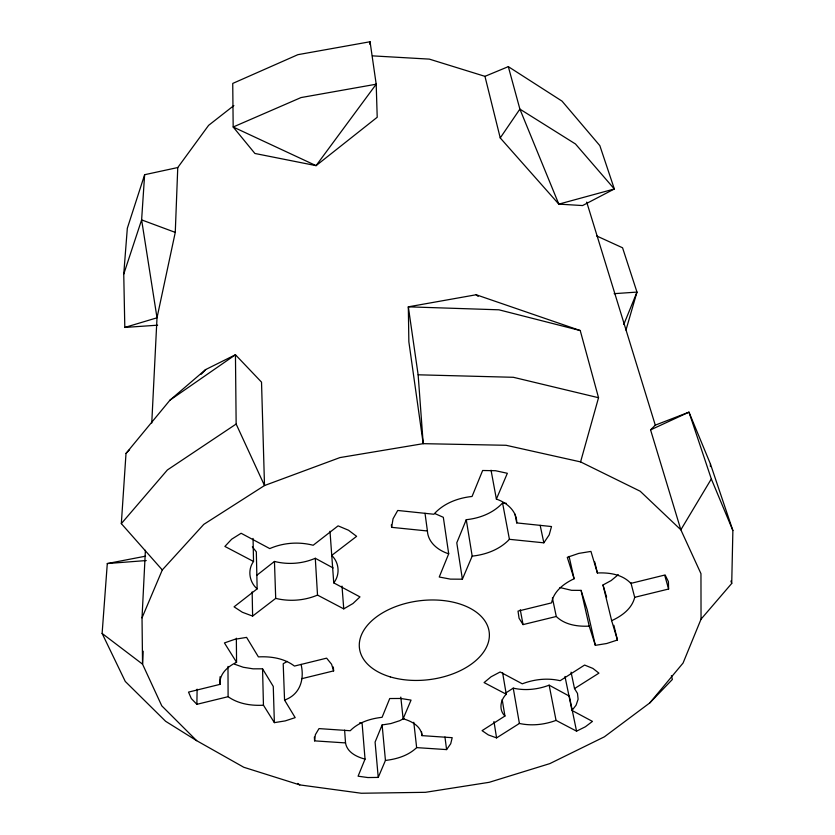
<?xml version="1.0" encoding="UTF-8"?>
<svg xmlns="http://www.w3.org/2000/svg" width="835" height="835" viewBox="0 0 835 835"><rect width="100%" height="100%" fill="white"/><g stroke="black" fill="none" stroke-linecap="round" stroke-linejoin="round"><path stroke-width="1.25" d="M287.261 661.403L283.201 663.731L284.558 700.085L295.173 717.63L285.236 720.897L274.371 722.64L263.453 705.21C251.21 705.878 238.288 703.947 228.101 696.693L196.883 704.322L191.33 698.592L188.522 692.111L220.043 684.356L220.054 676.767M710.408 466.546L710.418 463.957L688.979 412.146L655.287 425.151L650.569 429.879L680.849 529.797L700.962 573.676L701.045 619.163L683.061 663.053L649.807 702.893L604.363 736.835L549.847 763.607L489.247 782.301L425.464 792.311L361.336 793.25L299.765 784.9L243.789 767.271L196.653 740.666L165.601 721.283L125.271 681.443L102.12 633.441L107.297 563.552L145.572 556.173M196.883 704.322L197.112 689.167M701.045 619.163L731.721 583.435L732.879 530.549L710.418 463.957M151.761 423.011L157.011 317.801L175.266 232.391L177.761 167.543L208.593 125.365L233.873 105.565M143.171 651.196L142.545 664.159L161.771 705.836L196.653 740.666M102.12 633.441L142.545 664.159L142.023 617.837L145.405 550.296M220.043 684.356C219 673.97 228.028 666.34 236.566 662.291L236.347 638.201M162.293 569.94L121.325 523.618L126.012 453.426L170.006 400.122L205.64 369.571L235.449 354.76L261.522 382.138L264.507 485.542L203.761 524.39L162.293 569.94L142.023 617.837M144.632 174.713L141.616 219.887L157.011 317.801L124.812 327.445L123.747 274.099L127.327 228.247L144.632 174.713L177.761 167.543M369.79 44.276L370.062 41.75L297.886 54.672L232.735 83.427L233.174 127.004L254.905 153.473L316.079 165.643L377.211 117.265L376.199 84.21L370.062 41.75M301.07 664.378C304.66 679.408 300.047 694.605 284.558 700.085M365.041 759.119C356.722 756.969 347.068 752.293 345.523 742.92L314.576 740.864L315.38 734.675L319.001 728.6L350.23 730.729C358.58 722.233 370.521 718.622 382.086 717.307L389.736 698.53L400.769 698.467L411.05 700.106L403.117 718.799C411.404 721.054 421.08 726.074 421.988 735.625L452.194 737.681L450.712 743.755L446.589 749.6L416.644 747.617C408.294 755.654 396.729 759.151 385.446 760.424L378.234 777.416L367.87 777.552L358.09 776.195L365.041 759.119L362.129 723.559L359.708 722.724M448.698 553.803C438.354 550.557 428.011 542.614 427.416 530.976L391.625 527.344L393.045 518.785L397.721 510.467L433.876 514.245C443.521 503.359 457.862 497.963 472.057 496.47L482.64 470.502L495.51 470.721L507.346 473.288L496.387 499.1C506.772 502.566 516.948 511.103 516.729 522.908L551.507 526.541L549.19 534.88L543.846 542.823L509.423 539.316C499.758 549.524 485.949 554.67 472.182 556.12L462.381 579.198L450.409 579.125L439.241 577.016L448.698 553.803L443.322 517.303L435.118 513.682M580.576 461.901L598.538 397.721L580.231 330.545L476.169 294.755L408.325 306.831L408.858 341.786L423.209 443.667L506.093 445.285L580.576 461.901L640.194 491.23L680.849 529.797L711.326 478.946L688.979 412.146L650.569 429.879M625.958 330.107L636.98 292.093L622.566 247.786L596.691 235.961M123.747 274.099L141.616 219.887L175.266 232.391M630.832 582.527L634.694 597.317C632.032 608.705 621.741 616.063 611.658 620.676L617.441 640.017L606.648 643.524L595.345 645.34L589.218 626.125L581.066 590.376L571.599 590.324L559.92 587.537M623.776 324.491L636.98 292.093L614.142 293.67M404.056 718.403L399.725 720.699L390.895 723.559L382.117 724.947L375.092 742.085L378.234 777.416M506.448 503.39L502.566 502.973C493.245 513.107 479.749 518.295 466.264 519.694L456.787 542.813L462.381 579.198M253.057 538.429L253.527 561.475C247.337 570.013 249.289 582.089 257.149 588.863L234.071 606.836L242.369 612.264L252.619 616.094L275.707 598.382C289.547 601.743 304.378 600.647 317.519 595.094L343.749 608.872L352.975 603.517L359.969 596.9L333.749 582.872L329.992 531.258M333.749 582.872C340.252 574.71 339.271 562.571 331.714 555.432L356.618 536.331L348.519 530.246L338.091 525.862L313.167 545.255C298.826 541.55 283.347 542.666 269.757 548.595L241.117 533.262L231.681 539.191L224.886 546.434L253.527 561.475M508.317 66.643L562.038 101.129L599.843 145.645L614.341 188.981L582.579 205.556L558.813 204.126L500.238 137.932L519.892 109.114L508.317 66.643L484.958 76.34L429.336 59.118L372.41 55.861M502.586 672.613L506.25 694.229C500.384 699.939 498.589 709.969 504.935 716.023L482.077 730.646L488.35 734.925L496.574 737.889L519.401 723.454C531.582 726.126 544.41 724.717 556.047 720.386L576.557 731.157L585.377 726.774L592.453 721.398L571.985 710.439L564.971 676.454M571.985 710.439L576.098 705.168L578.112 699.208L577.496 693.405L574.522 688.583L571.057 672.154M121.325 523.618L167.376 469.969L236.148 424.034L235.449 354.76L170.006 400.122M126.012 453.426L129.592 449.658M201.162 374.278L205.64 369.571M649.807 702.893L672.384 679.429L671.382 675.703M618.265 574.678L611.136 580.576L602.995 584.97L611.658 620.676M257.034 575.117L274.454 561.444C287.96 564.857 302.489 563.802 315.296 558.281L333.134 567.967M505.812 692.956L513.243 688.134C525.173 690.879 537.771 689.512 549.148 685.17L569.313 696.119L576.557 731.157M574.522 688.583L598.925 673.146L592.892 668.417L584.594 665.057L560.149 680.702C547.572 677.759 534.275 679.231 522.282 683.823L500.155 671.977L491.095 676.767L484.081 682.581L506.25 694.229M569.073 556.392L574.104 578.749C564.022 583.508 553.605 591.18 551.601 602.87L518.024 611.116L519.067 618.265L523.054 624.601L556.277 616.491C564.898 624.914 577.643 626.709 589.218 626.125M301.759 678.688L333.614 670.902L333.353 667.008M634.694 597.317L668.605 589.03L668.417 581.661L665.14 574.96L630.853 583.383C622.399 574.323 609.206 572.434 597.39 572.977L590.94 551.413L578.791 553.396L567.278 557.321L574.104 578.749M107.297 563.552L146.25 560.546M124.812 327.445L157.638 325.18M274.371 722.64L273.264 686.422L262.555 668.814L253.088 668.835L243.256 667.259L234.499 664.169M580.231 330.545L498.923 309.806L408.325 306.831L418.137 374.8L513.368 377.295L598.538 397.721M297.792 783.418L299.765 784.9M476.169 294.755L478.163 296.415M252.347 546.873L256.324 551.831L257.149 588.863M236.566 662.291L224.427 642.929L234.959 639.276L246.596 637.387L258.401 656.894C270.937 656.247 284.244 658.272 294.442 666.069L326.621 658.157L331.568 664.222L333.614 670.902M236.148 424.034L264.507 485.542L339.96 457.58L423.209 443.667L418.137 374.8M711.326 478.946L732.879 530.549M730.917 580.983L731.721 583.435M581.066 590.376L587.182 609.717L595.345 645.34M586.713 202.101L655.287 425.151M602.995 584.97L606.607 597.14M664.775 575.503L668.605 589.03M484.958 76.34L500.238 137.932M613.861 625.29L617.441 640.017M594.697 561.819L597.39 572.977M540.161 525.33L543.846 542.823M552.394 597.912L556.277 616.491M549.148 685.17L556.047 720.386M515.007 514.13L516.729 522.908M502.566 502.973L509.423 539.316M520.268 609.717L523.054 624.601M491.043 470.199L496.387 499.1M513.243 688.134L519.401 723.454M502.19 699.573L504.935 716.023M466.264 519.694L472.182 556.12M493.965 721.513L496.574 737.889M425.015 513.295L427.416 530.976M444.951 736.981L446.589 749.6M421.55 731.804L421.988 735.625M413.795 722.275L416.644 747.617M391.344 524.808L391.625 527.344M400.8 697.079L403.117 718.799M382.117 724.947L385.446 760.424M342.006 586.107L343.749 608.872M344.615 730.134L345.523 742.92M315.296 558.281L317.519 595.094M314.367 737.023L314.576 740.864M274.454 561.444L275.707 598.382M262.555 668.814L263.453 705.21M252.149 591.879L252.619 616.094M227.986 666.424L228.101 696.693M376.199 84.21L316.079 165.643L233.174 127.004L301.017 97.57L376.199 84.21M614.341 188.981L558.813 204.126L519.892 109.114L575.461 143.975L614.341 188.981M390.279 676.882A65.37 39.725 -7.1 0 0 489.362 636.218A65.37 39.725 -7.1 0 0 393.358 607.525A65.37 39.725 -7.1 0 0 390.279 676.882"/></g></svg>
